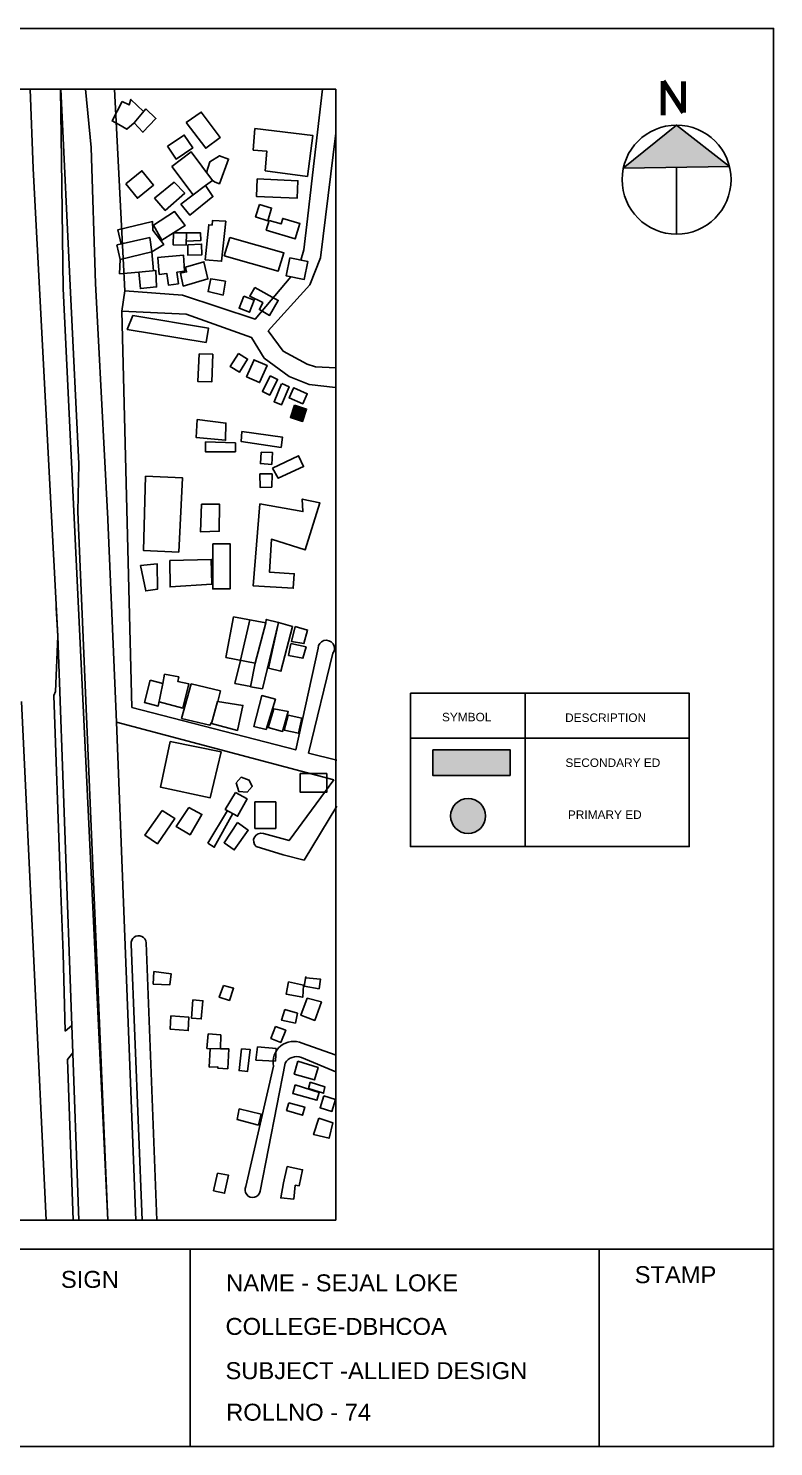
# Model space of a CAD drawing. Header units: millimetres. Extents: x -75360 to 914439, y -5036 to 71141.
# Drawn here: x 534124 to 551688, y -4440 to 28992 of the extents above; entities that cross this region are included whole.
import ezdxf

# ---------------------------------------------------------------- set-up
doc = ezdxf.new("R2010")
doc.units = ezdxf.units.MM
doc.styles.get("Standard").update_dxf_attribs({"font": 'arial.ttf'})

msp = doc.modelspace()

# ---------------------------------------------------------------- hatches: boundary and pattern name
at = {"true_color": 0x000000}
h = msp.add_hatch(color=18, dxfattribs=at)
h.dxf.hatch_style = 1
h.paths.add_polyline_path([(549401, 26711), (548145, 25696), (550647, 25737)])
h = msp.add_hatch(color=18, dxfattribs=at)
h.dxf.hatch_style = 1
h.paths.add_polyline_path([(540681, 20017), (540395, 20111), (540300, 19820), (540586, 19727)])
at = {"true_color": 0x991b1e}
h = msp.add_hatch(color=244, dxfattribs=at)
h.dxf.hatch_style = 1
h.paths.add_polyline_path([(545476, 11987), (543656, 11987), (543656, 11382), (545476, 11382)])
h.paths.add_polyline_path([(518573, 17549), (518193, 17549), (518193, 17385), (518573, 17385)])
h = msp.add_hatch(color=244, dxfattribs=at)
h.dxf.hatch_style = 1
h.paths.add_polyline_path([(544900, 10426, 1), (544076, 10426, 1)])

# ---------------------------------------------------------------- linework, layer by layer
for p, q in [((516105, 27565), (541369, 27557)), ((541369, 27557), (541369, 902)), ((536399, 22805), (536328, 22330)), ((545830, 13319), (545830, 9705)), ((543128, 12262), (549698, 12262)), ((541369, 902), (516105, 902)), ((514647, 215), (551688, 215)), ((537939, 215), (537939, -4440)), ((547574, 215), (547574, -4440))]:
    msp.add_line(p, q)
at = {"color": 18, "lineweight": 211, "true_color": 0x000000}
for p, q in [((549082, 27744), (549082, 26945)), ((549082, 27744), (549566, 27007)), ((549566, 27007), (549566, 27738))]:
    msp.add_line(p, q, dxfattribs=at)
at = {"color": 18, "true_color": 0x000000}
for p, q in [((548145, 25696), (549401, 26711)), ((549401, 26711), (550647, 25737)), ((548145, 25696), (550647, 25737)), ((549396, 25716), (549401, 24142))]:
    msp.add_line(p, q, dxfattribs=at)
for points in [[(514647, 28992), (551688, 28992), (551688, -4440), (514647, -4440)], [(538470, 16843), (538878, 16843), (538878, 15777), (538470, 15777)], [(543128, 13319), (549698, 13319), (549698, 9705), (543128, 9705)], [(543656, 11987), (545476, 11987), (545476, 11382), (543656, 11382)], [(540531, 11425), (541155, 11425), (541155, 10987), (540531, 10987)], [(539462, 10758), (539956, 10758), (539956, 10132), (539462, 10132)]]:
    msp.add_lwpolyline(points, close=True)
for points in [[(535316, 902), (534815, 14666), (534237, 25691), (534169, 27559)], [(535995, 902), (534947, 22861), (534903, 25889), (534879, 27559)], [(534886, 27559), (535116, 22765), (535310, 18730), (535287, 17592), (535995, 902)], [(535470, 27559), (535603, 26188), (535707, 22978), (535992, 17573)], [(536399, 22805), (536152, 27558)], [(540546, 23532), (540615, 23775), (540700, 24501), (540821, 25531), (541059, 27561)], [(536332, 27266), (536098, 26812), (536257, 26730), (536441, 26614), (536614, 26769)], [(536332, 27266), (536498, 27188), (536539, 27317), (536836, 27030)], [(536890, 27093), (537128, 26867), (536824, 26545), (536614, 26769), (536890, 27093)], [(537841, 26775), (538198, 27019), (538647, 26420), (538306, 26165), (537841, 26775)], [(537405, 26218), (537798, 26478), (538000, 26173), (537607, 25913), (537405, 26218)], [(539465, 26629), (539425, 26124), (539742, 26099), (539705, 25635), (540702, 25504), (540828, 26467), (539465, 26629)], [(541009, 23585), (541369, 26525)], [(537502, 25739), (537962, 26081), (538466, 25405), (538300, 25285)], [(538326, 25592), (538404, 25847), (538632, 25990), (538843, 25911), (538627, 25330), (538525, 25368), (538466, 25405)], [(536419, 25325), (536801, 25635), (537075, 25297), (536693, 24987), (536419, 25325)], [(537502, 25739), (538010, 25067)], [(539513, 25444), (539497, 25031), (540462, 24992), (540478, 25402), (539513, 25444)], [(537095, 24988), (537561, 25366), (537811, 25108), (537351, 24701), (537095, 24988)], [(537720, 24848), (537932, 24588), (538473, 25029), (538300, 25285), (537720, 24848)], [(539574, 24843), (539856, 24755), (539764, 24459), (539477, 24549), (539574, 24843)], [(537037, 23722), (537316, 23899), (537057, 24239), (537052, 24438), (536235, 24246), (536310, 23909)], [(537075, 24354), (537571, 24675), (537817, 24344), (537267, 23997), (537075, 24354)], [(538774, 24446), (538679, 23501), (538294, 23540), (538377, 24365), (538454, 24357), (538465, 24464), (538774, 24446)], [(539799, 24467), (540078, 24382), (540118, 24514), (540524, 24391), (540415, 24031), (539730, 24239), (539799, 24467)], [(537542, 24170), (537539, 23888), (537845, 23885), (537848, 24172), (537542, 24170)], [(537846, 23979), (538187, 23989), (538184, 24172), (537848, 24172)], [(536215, 23887), (536986, 24059), (537037, 23722), (536284, 23544), (536208, 23886)], [(537879, 23888), (537884, 23645), (538212, 23652), (538206, 23908), (537879, 23888)], [(538869, 24062), (538742, 23633), (540013, 23271), (540146, 23702), (538869, 24062)], [(536268, 23207), (536284, 23544)], [(537037, 23722), (537076, 23276)], [(537164, 23594), (537780, 23650), (537802, 23268), (537623, 23243), (537661, 22972), (537424, 22939), (537385, 23217), (537209, 23193), (537172, 23595)], [(537827, 23365), (538260, 23492), (538356, 23086), (537774, 22918), (537708, 23219), (537852, 23250), (537827, 23365)], [(539779, 21860), (540755, 22950), (541009, 23585)], [(540286, 23586), (540202, 23157), (540625, 23074), (540709, 23500), (540285, 23584)], [(536268, 23207), (536730, 23247)], [(536399, 22805), (537759, 22707), (539471, 22141), (540311, 23136)], [(536724, 23245), (537128, 23281), (537146, 22898), (536764, 22858), (536730, 23246)], [(538426, 23094), (538361, 22787), (538711, 22704), (538766, 23030), (538425, 23088)], [(539460, 22884), (539340, 22676), (539649, 22529), (539570, 22363), (539808, 22224), (540014, 22579), (539460, 22884)], [(539202, 22680), (539092, 22396), (539336, 22301), (539447, 22588), (539202, 22680)], [(536565, 12986), (536328, 22330), (537840, 22256), (539386, 21706), (539678, 21222), (540271, 20788), (540741, 20594), (541365, 20529)], [(536583, 22224), (538369, 21928), (538313, 21589), (536453, 21897), (536583, 22224)], [(539779, 21860), (540127, 21387), (540691, 21078), (540892, 21017), (541369, 20988)], [(538151, 21321), (538469, 21310), (538446, 20658), (538115, 20669), (538151, 21321)], [(539075, 21331), (538882, 21018), (539097, 20885), (539289, 21196), (539074, 21328)], [(539434, 21161), (539267, 20779), (539575, 20644), (539751, 21047), (539441, 21182), (539434, 21161)], [(539826, 20804), (539640, 20434), (539812, 20348), (539998, 20719), (539826, 20805)], [(540092, 20616), (539913, 20191), (540089, 20118), (540269, 20546), (540094, 20620)], [(540380, 20525), (540272, 20282), (540590, 20142), (540695, 20381), (540378, 20521)], [(540395, 20111), (540300, 19820), (540586, 19727), (540681, 20017), (540395, 20111)], [(538102, 19770), (538079, 19348), (538771, 19282), (538780, 19687), (538102, 19770)], [(539151, 19492), (539139, 19254), (540079, 19113), (540115, 19354), (539151, 19492)], [(538297, 19248), (538297, 19012), (539004, 19012), (539004, 19222), (538297, 19248)], [(539612, 19005), (539594, 18732), (539858, 18715), (539877, 18996), (539612, 19005)], [(539874, 18629), (540015, 18386), (540612, 18664), (540493, 18917), (539874, 18629)], [(536881, 18440), (537753, 18398), (537669, 16646), (536836, 16686), (536881, 18440)], [(539583, 18494), (539866, 18489), (539860, 18180), (539589, 18167), (539583, 18494)], [(538206, 17778), (538629, 17773), (538622, 17139), (538181, 17124), (538206, 17778)], [(539576, 17784), (540596, 17600), (540577, 17898), (540997, 17808), (540648, 16699), (539854, 16949), (539807, 16171), (540389, 16135), (540368, 15794), (539423, 15851), (539576, 17784)], [(535991, 17593), (536204, 12636)], [(537457, 16449), (538434, 16473), (538449, 15893), (537463, 15827), (537457, 16449)], [(536764, 16334), (537162, 16370), (537168, 15775), (536892, 15730), (536764, 16334)], [(534767, 13364), (534815, 14666), (534780, 15332)], [(538960, 15123), (539719, 14979), (539468, 14027), (538779, 14165), (538960, 15123)], [(539346, 15050), (539123, 14096)], [(539468, 14027), (539363, 13471), (539640, 13425), (540017, 14984), (539732, 15058), (539719, 14979)], [(540017, 14984), (540352, 14896), (540075, 13838), (539786, 13913), (540017, 14984)], [(540413, 14894), (540326, 14538), (540618, 14489), (540703, 14809), (540413, 14894)], [(536565, 12986), (540427, 11983), (540953, 14382)], [(540311, 14489), (540668, 14417), (540596, 14146), (540256, 14211), (540311, 14488)], [(539123, 14095), (538993, 13552), (539365, 13482)], [(541301, 14261), (540728, 11909), (541397, 11746)], [(537292, 13553), (537335, 13769), (537669, 13703), (537648, 13596), (537902, 13545), (537768, 12968), (537207, 13121)], [(536997, 13631), (536861, 13098), (537186, 13015), (537292, 13553), (536997, 13631)], [(537961, 13543), (537734, 12724), (538401, 12565), (538442, 12628)], [(537961, 13543), (538649, 13375), (538588, 13127)], [(534545, 902), (533961, 13126)], [(534988, 5357), (534943, 7184), (534876, 9021), (534725, 13270), (534767, 13364)], [(538579, 13128), (538437, 12610), (539049, 12442), (539180, 13034), (538579, 13128)], [(539732, 12462), (539436, 12539), (539626, 13264), (539948, 13179), (539732, 12462)], [(539910, 12956), (540247, 12889), (540115, 12419), (539773, 12515), (539910, 12956)], [(540243, 12801), (540566, 12729), (540488, 12375), (540155, 12448), (540243, 12801)], [(536204, 12636), (536657, 902)], [(536204, 12636), (541323, 11275)], [(537467, 12180), (537239, 11102), (538409, 10855), (538670, 11935), (537467, 12180)], [(539019, 11204), (539137, 11338), (539331, 11270), (539399, 11125), (539284, 10991), (539081, 11000), (539019, 11204)], [(539002, 10980), (539277, 10828), (539053, 10421), (538764, 10580), (539002, 10980)], [(537281, 10553), (537576, 10365), (537164, 9770), (536872, 9972), (537281, 10553)], [(537904, 10630), (538216, 10465), (537934, 9985), (537610, 10175), (537904, 10630)], [(538350, 9782), (538814, 10553)], [(538350, 9782), (538503, 9690), (538941, 10483)], [(539051, 10271), (539306, 10089), (538975, 9625), (538736, 9796), (539051, 10271)], [(536898, 7439), (537154, 902)], [(537079, 6758), (537068, 6463), (537458, 6449), (537489, 6707), (537079, 6758)], [(538721, 6432), (538621, 6153), (538862, 6080), (538960, 6364), (538721, 6432)], [(540257, 6520), (540203, 6226), (540591, 6154), (540605, 6442), (540257, 6520)], [(540664, 6643), (540627, 6411), (540976, 6354), (541012, 6577), (540660, 6613)], [(538003, 6090), (537967, 5663), (538200, 5643), (538236, 6071), (538003, 6090)], [(540698, 6134), (540549, 5728), (540872, 5609), (541032, 6044), (540698, 6134)], [(537481, 5719), (537464, 5403), (537893, 5367), (537907, 5681), (537481, 5719)], [(540167, 5868), (540092, 5612), (540416, 5544), (540465, 5777), (540165, 5864)], [(534988, 5357), (535149, 5486)], [(539952, 5463), (539840, 5184), (540073, 5090), (540188, 5376), (539952, 5463)], [(538363, 5292), (538333, 4946), (538653, 4939), (538659, 5266), (538363, 5292)], [(535044, 4689), (535173, 4846)], [(535044, 4689), (535178, 902)], [(538408, 4944), (538387, 4509), (538587, 4515), (538588, 4483), (538824, 4469), (538850, 4937), (538653, 4941)], [(539150, 4936), (539090, 4425), (539288, 4402), (539349, 4924), (539150, 4936)], [(539521, 4984), (539487, 4674), (539945, 4648), (539962, 4945), (539521, 4984)], [(540478, 4649), (540391, 4340), (540871, 4205), (540954, 4499), (540478, 4649)], [(540412, 4086), (540356, 3885), (540925, 3726), (540976, 3909), (540412, 4086)], [(540763, 4151), (540727, 4002), (541081, 3890), (541109, 4045), (540763, 4151)], [(541088, 3826), (541001, 3548), (541276, 3463), (541363, 3741), (541088, 3826)], [(539093, 3526), (539047, 3269), (539547, 3141), (539612, 3394), (539093, 3526)], [(540262, 3665), (540208, 3485), (540581, 3373), (540638, 3566), (540262, 3665)], [(540973, 3304), (540846, 2915), (541212, 2829), (541298, 3196), (540973, 3304)], [(538581, 2008), (538489, 1592), (538748, 1535), (538841, 1956), (538581, 2008)], [(540140, 1777), (540071, 1424), (540380, 1394), (540412, 1720), (540508, 1711), (540588, 2086), (540226, 2163), (540140, 1777)]]:
    msp.add_lwpolyline(points)
for points in [[(540953, 14382, -1.357059), (541301, 14261, 1.597727)], [(541323, 11275), (540267, 9845), (539662, 10016, 0.804471), (539495, 9704), (540128, 9513), (540622, 9386), (541397, 10658)], [(536807, 902), (536549, 7405, -1.0475), (536898, 7439, -0.571225)], [(541354, 4797), (540575, 5072, 0.606709), (539899, 4528), (539249, 1696)], [(541370, 4398), (540561, 4730, 0.375622), (540174, 4597), (539587, 1581, -1.147601), (539249, 1696, -0.607742)]]:
    msp.add_lwpolyline(points, format="xyb")
msp.add_circle((549401, 25427), 1285, dxfattribs=at)
msp.add_circle((544488, 10426), 412)

# ---------------------------------------------------------------- texts
at = {"attachment_point": 1}
for s, insert, char_height in [('SYMBOL', (543872, 12858), 200), ('DESCRIPTION', (546774, 12843), 200), ('SECONDARY ED', (546782, 11782), 200), ('PRIMARY ED', (546840, 10557), 200), ('SIGN', (534891, -297), 400), ('STAMP', (548414, -186), 400), ('NAME - SEJAL LOKE', (538786, -379), 400), ('COLLEGE-DBHCOA', (538770, -1406), 400), ('SUBJECT -ALLIED DESIGN', (538770, -2449), 400), ('ROLLNO - 74', (538786, -3428), 400)]:
    msp.add_mtext(s, dxfattribs=dict(at, insert=insert, char_height=char_height))

doc.saveas('drawing.dxf')
